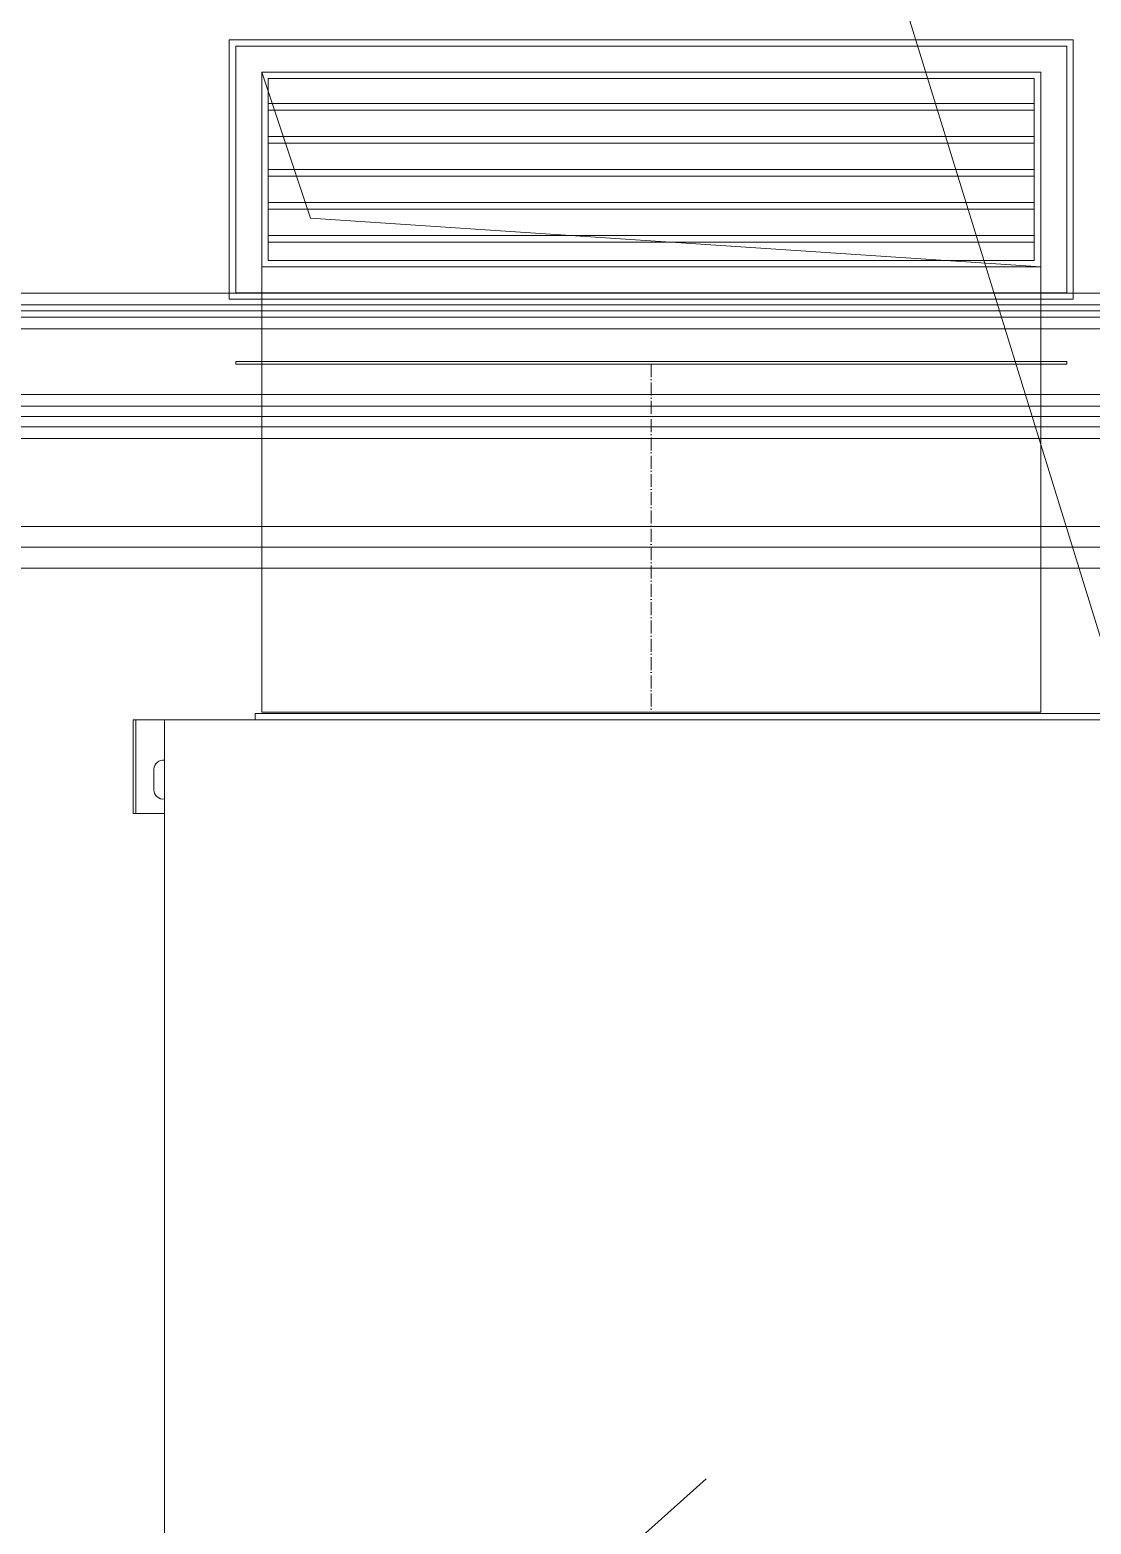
# Model space of a CAD drawing. Header units: millimetres. Extents: x -88595 to 880822, y -1054509 to -148035.
# Drawn here: x 407085 to 407902, y -280533 to -279382 of the extents above; entities that cross this region are included whole.
import ezdxf

# ---------------------------------------------------------------- set-up
doc = ezdxf.new("R2010")
doc.units = ezdxf.units.MM
doc.linetypes.add('$7$ADSK_Осевая', pattern=[14, 10, -2, 0, -2])
for name, color, linetype, lineweight in [('Аннотация', 7, 'Continuous', 20), ('Воздуховоды', 7, 'Continuous', 18), ('Изоляция', 7, 'Continuous', 18), ('Марки', 7, 'Continuous', 20), ('Оборудование', 7, 'Continuous', 18), ('Трубопровод', 7, 'Continuous', 18)]:
    doc.layers.add(name, color=color, linetype=linetype, lineweight=lineweight)

# ---------------------------------------------------------------- blocks, each defined once
blk = doc.blocks.new('$0$ADSK_Канальный блок кондиционера1 - AD162MJERAB-3266614-В_Координация_3 этаж ОВ3')
at = {"layer": 'Оборудование', "color": 150, "true_color": 0x0080ff}
for p, q in [((-397, 0), (-399, 0)), ((-397, 0), (-399, 0)), ((-399, 0), (-399, -72)), ((-397, 0), (-396, 0)), ((-397, 0), (-375, 0)), ((-397, 0), (-397, -72)), ((-375, 0), (-396, 0)), ((375, 0), (-375, 0)), ((-375, 0), (375, 0)), ((-375, 0), (-375, -697)), ((-375, 0), (-375, -697)), ((-375, -31.1), (-375, 0)), ((-375, 0), (-375, -31.1)), ((355, 5), (-305, 5)), ((-305, 5), (355, 5)), ((-305, 5), (-305, 0)), ((-305, 5), (-305, 0)), ((355, 0), (-305, 0)), ((-305, 0), (355, 0)), ((355, 0), (355, 5)), ((355, 5), (355, 0)), ((375, -697), (375, 0)), ((375, 0), (375, -697)), ((375, 0), (397, 0)), ((396, 0), (375, 0)), ((375, -31.1), (375, 0)), ((375, 0), (375, -31.1)), ((396, 0), (397, 0)), ((399, 0), (397, 0)), ((399, 0), (397, 0)), ((397, 0), (397, -72)), ((399, 0), (399, -72)), ((-399, 0), (-399, -72)), ((399, -72), (399, 0)), ((-383, -54), (-383, -38)), ((-383, -38), (-383, -54)), ((383, -54), (383, -38)), ((383, -38), (383, -54)), ((-375, -72), (-375, -60.9)), ((-375, -60.9), (-375, -72)), ((375, -72), (375, -60.9)), ((375, -60.9), (375, -72)), ((-399, -72), (-397, -72)), ((-399, -72), (-397, -72)), ((-375, -72), (-397, -72)), ((-396, -72), (-397, -72)), ((-396, -72), (-375, -72)), ((375, -72), (396, -72)), ((397, -72), (375, -72)), ((397, -72), (396, -72)), ((397, -72), (399, -72)), ((397, -72), (399, -72)), ((465, -87), (375, -87)), ((375, -87), (375, -287)), ((375, -287), (375, -87)), ((375, -87), (465, -87)), ((465, -287), (465, -87)), ((465, -87), (465, -287)), ((375, -287), (465, -287)), ((465, -287), (375, -287)), ((400, -414.5), (375, -414.5)), ((375, -414.5), (375, -439.5)), ((375, -414.5), (375, -439.5)), ((400, -439.5), (400, -414.5)), ((400, -439.5), (400, -414.5)), ((375, -439.5), (400, -439.5)), ((432, -507.8), (375, -507.8)), ((375, -507.8), (375, -514.2)), ((375, -507.8), (375, -514.2)), ((375, -514.2), (432, -514.2)), ((432, -514.2), (432, -507.8)), ((432, -514.2), (432, -507.8)), ((375, -574.7), (375, -587.4)), ((375, -574.7), (375, -587.4)), ((432, -574.7), (375, -574.7)), ((432, -587.4), (432, -574.7)), ((432, -587.4), (432, -574.7)), ((375, -587.4), (432, -587.4)), ((-399, -645), (-399, -697)), ((-397, -645), (-399, -645)), ((-397, -645), (-399, -645)), ((-399, -645), (-399, -697)), ((-397, -645), (-396, -645)), ((-397, -645), (-375, -645)), ((-397, -645), (-397, -697)), ((-375, -645), (-396, -645)), ((-375, -645), (-375, -656.1)), ((-375, -656.1), (-375, -645)), ((375, -645), (397, -645)), ((396, -645), (375, -645)), ((375, -645), (375, -656.1)), ((375, -656.1), (375, -645)), ((396, -645), (397, -645)), ((399, -645), (397, -645)), ((399, -645), (397, -645)), ((397, -645), (397, -697)), ((399, -697), (399, -645)), ((399, -645), (399, -697)), ((-383, -679), (-383, -663)), ((-383, -663), (-383, -679)), ((383, -679), (383, -663)), ((383, -663), (383, -679)), ((-375, -685.9), (-375, -697)), ((-375, -697), (-375, -685.9)), ((375, -685.9), (375, -697)), ((375, -697), (375, -685.9)), ((-399, -697), (-397, -697)), ((-399, -697), (-397, -697)), ((-375, -697), (-397, -697)), ((-396, -697), (-397, -697)), ((-396, -697), (-375, -697)), ((375, -697), (-375, -697)), ((-375, -697), (375, -697)), ((355, -697), (-305, -697)), ((-305, -697), (355, -697)), ((-305, -697), (-305, -720)), ((-305, -697), (-305, -720)), ((355, -720), (355, -697)), ((355, -697), (355, -720)), ((375, -697), (396, -697)), ((397, -697), (375, -697)), ((397, -697), (396, -697)), ((397, -697), (399, -697)), ((397, -697), (399, -697)), ((355, -720), (-305, -720)), ((-305, -720), (355, -720))]:
    blk.add_line(p, q, dxfattribs=at)
for centre, start, end in [((-376, -38), 81.7868, 180), ((-376, -38), 81.7868, 180), ((376, -38), 0, 98.2132), ((376, -38), 0, 98.2132), ((-376, -54), 180, 278.2132), ((-376, -54), 180, 278.2132), ((376, -54), 261.7868, 360), ((376, -54), 261.7868, 360), ((-376, -663), 81.7868, 180), ((-376, -663), 81.7868, 180), ((376, -663), 0, 98.2132), ((376, -663), 0, 98.2132), ((-376, -679), 180, 278.2132), ((-376, -679), 180, 278.2132), ((376, -679), 261.7868, 0), ((376, -679), 261.7868, 0)]:
    blk.add_arc(centre, 7, start, end, dxfattribs=at)
blk = doc.blocks.new('$0$ADSK_Решетка вентиляционная жалюзийная_Приточная2 - Решетка приточная_Однорядная-4279700-В_Координация_3 этаж ОВ3')
at = {"layer": 'Воздуховоды', "lineweight": 9, "true_color": 0xffffff}
h = blk.add_hatch(dxfattribs=at)
h.set_pattern_fill('FP_29', style=0, pattern_type=2)
h.set_pattern_definition([(180, (7207.025, 25279.722), (3e-15, 25.4), [25.4, 0, 0, 0]), (180, (7207.025, 25284.802), (3e-15, 25.4), [25.4, 0, 0, 0])])
h.paths.add_polyline_path([(7502, 25199.6), (7502, 25339.6), (6912, 25339.6), (6912, 25199.6)])
at = {"layer": 'Воздуховоды', "color": 140, "true_color": 0x1bb3e4}
for p, q in [((6882, 25169.6), (6882, 25369.6)), ((6882, 25369.6), (7532, 25369.6)), ((7532, 25369.6), (6882, 25369.6)), ((6882, 25369.6), (6882, 25169.6)), ((7532, 25369.6), (7532, 25169.6)), ((7532, 25169.6), (7532, 25369.6)), ((6907, 25194.6), (6907, 25344.6)), ((6907, 25344.6), (7507, 25344.6)), ((7507, 25344.6), (6907, 25344.6)), ((6907, 25344.6), (6907, 25194.6)), ((7502, 25339.6), (6912, 25339.6)), ((6912, 25339.6), (6912, 25199.6)), ((6912, 25199.6), (6912, 25339.6)), ((6912, 25339.6), (7502, 25339.6)), ((6912, 25199.6), (6912, 25339.6)), ((6912, 25339.6), (7502, 25339.6)), ((7502, 25339.6), (6912, 25339.6)), ((6912, 25339.6), (6912, 25199.6)), ((7502, 25199.6), (7502, 25339.6)), ((7502, 25339.6), (7502, 25199.6)), ((7502, 25339.6), (7502, 25199.6)), ((7502, 25199.6), (7502, 25339.6)), ((7507, 25344.6), (7507, 25194.6)), ((7507, 25194.6), (7507, 25344.6)), ((6912, 25199.6), (7502, 25199.6)), ((7502, 25199.6), (6912, 25199.6)), ((7502, 25199.6), (6912, 25199.6)), ((6912, 25199.6), (7502, 25199.6)), ((7507, 25194.6), (6907, 25194.6)), ((6907, 25194.6), (7507, 25194.6)), ((7532, 25169.6), (6882, 25169.6)), ((6882, 25169.6), (7532, 25169.6))]:
    blk.add_line(p, q, dxfattribs=at)
blk = doc.blocks.new('$0$ADSK_Отвод_Прямоугольный1 - Стандарт-4055406-В_Координация_3 этаж ОВ3')
at = {"layer": 'Воздуховоды', "color": 140, "true_color": 0x1bb3e4}
for p, q in [((6887, 23876.6), (7527, 23876.6)), ((7527, 23876.6), (6887, 23876.6)), ((6887, 23874.6), (6887, 23876.6)), ((6887, 23876.6), (6887, 23874.6)), ((6887, 23874.6), (7527, 23874.6)), ((7527, 23874.6), (6887, 23874.6)), ((6907, 23851.6), (6907, 23876.6)), ((6907, 23876.6), (7507, 23876.6)), ((7507, 23876.6), (6907, 23876.6)), ((6907, 23876.6), (6907, 23851.6)), ((6907, 23876.6), (7507, 23876.6)), ((7507, 23876.6), (6907, 23876.6)), ((6907, 23874.6), (6907, 23876.6)), ((6907, 23876.6), (6907, 23874.6)), ((6907, 23874.6), (7507, 23874.6)), ((7507, 23874.6), (6907, 23874.6)), ((7507, 23851.6), (7507, 23876.6)), ((7507, 23876.6), (7507, 23851.6)), ((7507, 23876.6), (7507, 23874.6)), ((7507, 23876.6), (7507, 23874.6)), ((7527, 23876.6), (7527, 23874.6)), ((7527, 23876.6), (7527, 23874.6)), ((6907, 23851.6), (6907, 23801.6)), ((6907, 23651.6), (6907, 23851.6)), ((7507, 23801.6), (7507, 23851.6)), ((7507, 23651.6), (7507, 23851.6)), ((7527, 23821.6), (6887, 23821.6)), ((6887, 23821.6), (6887, 23631.6)), ((6887, 23631.6), (6887, 23821.6)), ((6887, 23821.6), (7527, 23821.6)), ((7527, 23631.6), (7527, 23821.6)), ((7527, 23821.6), (7527, 23631.6)), ((6907, 23801.6), (6907, 23651.6)), ((6907, 23801.6), (7507, 23801.6)), ((6907, 23651.6), (6907, 23801.6)), ((6907, 23801.6), (7507, 23801.6)), ((7507, 23801.6), (6907, 23801.6)), ((6907, 23801.6), (6907, 23651.6)), ((7507, 23651.6), (7507, 23801.6)), ((7507, 23801.6), (7507, 23651.6)), ((7507, 23651.6), (7507, 23801.6)), ((6907, 23651.6), (7507, 23651.6)), ((7507, 23651.6), (6907, 23651.6)), ((7507, 23651.6), (6907, 23651.6)), ((6907, 23651.6), (7507, 23651.6)), ((6887, 23631.6), (7527, 23631.6)), ((7527, 23631.6), (6887, 23631.6))]:
    blk.add_line(p, q, dxfattribs=at)

msp = doc.modelspace()

# ---------------------------------------------------------------- linework, layer by layer
at = {"layer": 'Аннотация'}
msp.add_line((408054.3, -280320.3), (407590.5, -278817.2), dxfattribs=at)
at = {"layer": 'Воздуховоды', "color": 140, "true_color": 0x1bb3e4}
for p, q in [((407863.4, -279414.7), (407263.4, -279414.7)), ((407263.4, -279414.7), (407263.4, -279564.7)), ((407263.4, -279414.7), (407300.9, -279527.2)), ((407863.4, -279564.7), (407863.4, -279414.7)), ((407863.4, -279564.7), (407300.9, -279527.2)), ((407263.4, -279564.7), (407863.4, -279564.7)), ((407863.4, -279639.7), (407263.4, -279639.7)), ((407263.4, -279907.7), (407263.4, -279639.7)), ((407863.4, -279639.7), (407863.4, -279907.7)), ((407863.4, -279907.7), (407263.4, -279907.7))]:
    msp.add_line(p, q, dxfattribs=at)
at = {"layer": 'Воздуховоды', "color": 140, "linetype": '$7$ADSK_Осевая', "true_color": 0x1bb3e4}
msp.add_line((407563.4, -279639.7), (407563.4, -279907.7), dxfattribs=at)
at = {"layer": 'Изоляция', "color": 190, "true_color": 0x8000ff}
for p, q in [((408206.4, -279585), (404714.4, -279585)), ((404722.6, -279612.5), (408198.3, -279612.5))]:
    msp.add_line(p, q, dxfattribs=at)
at = {"layer": 'Изоляция', "color": 134, "true_color": 0x00a6a6}
for p, q in [((408242.4, -279663), (404758.4, -279663)), ((404765.8, -279696.9), (408235.1, -279696.9))]:
    msp.add_line(p, q, dxfattribs=at)
at = {"layer": 'Марки'}
msp.add_line((407605.6, -280498.3), (407186.2, -280874.3), dxfattribs=at)
at = {"layer": 'Трубопровод', "color": 190, "linetype": 'Continuous', "true_color": 0x8000ff}
for p, q in [((408206.4, -279594), (404714.4, -279594)), ((404714.4, -279603.5), (408206.4, -279603.5))]:
    msp.add_line(p, q, dxfattribs=at)
at = {"layer": 'Трубопровод', "color": 190, "true_color": 0x8000ff}
msp.add_line((404714.4, -279598.7), (408206.4, -279598.7), dxfattribs=at)
msp.add_line((404714.4, -279598.7), (408206.4, -279598.7), dxfattribs=at)
at = {"layer": 'Трубопровод', "color": 134, "linetype": 'Continuous', "true_color": 0x00a6a6}
for p, q in [((408242.4, -279672), (404758.4, -279672)), ((404758.4, -279687.9), (408242.4, -279687.9))]:
    msp.add_line(p, q, dxfattribs=at)
at = {"layer": 'Трубопровод', "color": 134, "true_color": 0x00a6a6}
msp.add_line((404758.4, -279680), (408242.4, -279680), dxfattribs=at)
msp.add_line((404758.4, -279680), (408242.4, -279680), dxfattribs=at)
at = {"layer": 'Трубопровод', "color": 24, "linetype": 'Continuous', "true_color": 0xa52900}
for p, q in [((408230.8, -279764.7), (404765.8, -279764.7)), ((404765.8, -279796.7), (408230.8, -279796.7))]:
    msp.add_line(p, q, dxfattribs=at)
at = {"layer": 'Трубопровод', "color": 24, "true_color": 0xa52900}
msp.add_line((404765.8, -279780.7), (408230.8, -279780.7), dxfattribs=at)
msp.add_line((404765.8, -279780.7), (408230.8, -279780.7), dxfattribs=at)

# ---------------------------------------------------------------- block references
at = {"layer": 'Воздуховоды', "color": 140, "true_color": 0x1bb3e4}
msp.add_blockref('$0$ADSK_Решетка вентиляционная жалюзийная_Приточная2 - Решетка приточная_Однорядная-4279700-В_Координация_3 этаж ОВ3', (400356.4, -304759.3), dxfattribs=at)
at = {"layer": 'Воздуховоды', "color": 140, "true_color": 0x1bb3e4, "rotation": 180}
msp.add_blockref('$0$ADSK_Отвод_Прямоугольный1 - Стандарт-4055406-В_Координация_3 этаж ОВ3', (414770.5, -255763.1), dxfattribs=at)
at = {"layer": 'Оборудование', "color": 150, "true_color": 0x0080ff}
msp.add_blockref('$0$ADSK_Канальный блок кондиционера1 - AD162MJERAB-3266614-В_Координация_3 этаж ОВ3', (407563.4, -279913.7), dxfattribs=at)

doc.saveas('drawing.dxf')
